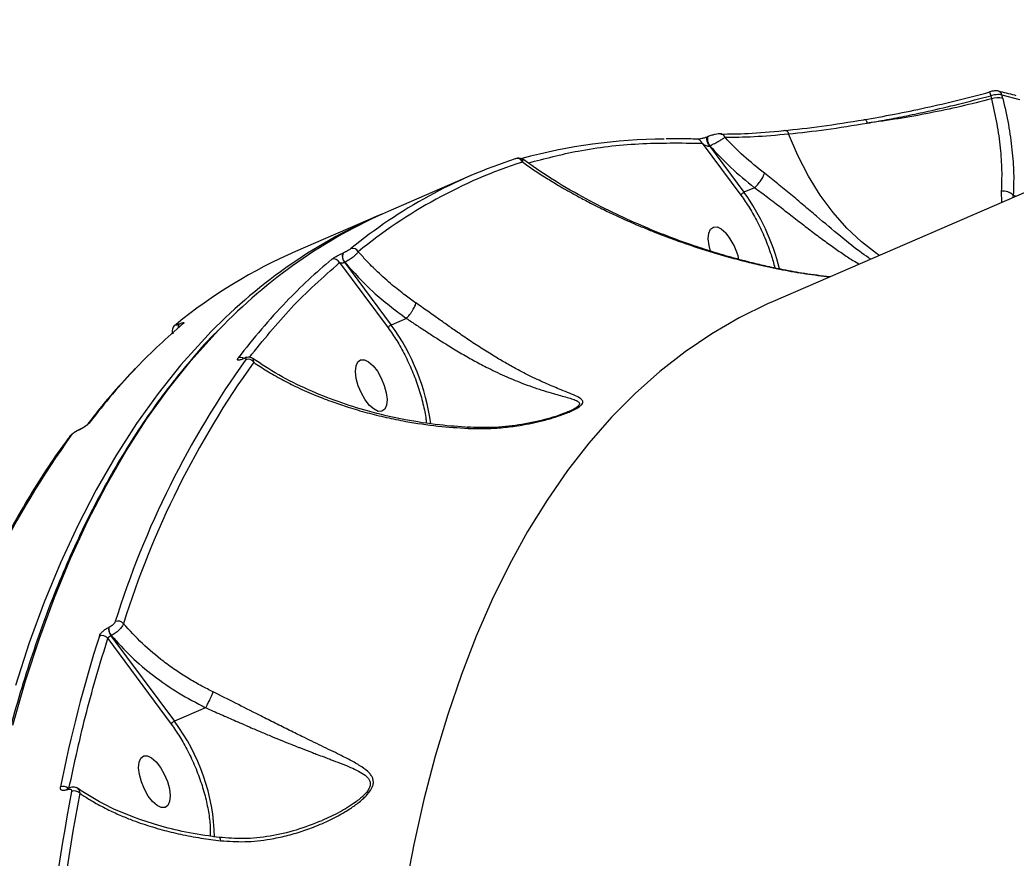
# Model space of a CAD drawing. Header units: millimetres. Extents: x -6332 to 8932, y -6739 to 7096.
# Drawn here: x -2876 to -2715.3, y -1964.8 to -1829.7 of the extents above; entities that cross this region are included whole.
import ezdxf

# ---------------------------------------------------------------- set-up
doc = ezdxf.new("R2010")
doc.units = ezdxf.units.MM
for name, color, linetype in [('DIKOM_ОБЪЕКТ', 7, 'Continuous'), ('DIKOM_РАЗМЕР_ЗОНА', 7, 'Continuous'), ('DIKOM_РАЗМЕР_ОБЪЕКТА', 7, 'Continuous')]:
    doc.layers.add(name, color=color, linetype=linetype)
doc.styles.add('style1', font='arial.ttf', dxfattribs={"width": 0.8})
doc.dimstyles.new('1-50', dxfattribs={"dimtxt": 300, "dimasz": 200, "dimexe": 100, "dimexo": 0, "dimgap": 100, "dimtad": 1, "dimtxsty": 'style1', "dimcen": 200, "dimclrd": 7, "dimclre": 7, "dimclrt": 7, "dimadec": 1, "dimazin": 2, "dimtfac": 1, "dimtmove": 0, "dimatfit": 2, "dimfxl": 0, "dimlwd": 25, "dimlwe": 18, "dimarcsym": 0})

# ---------------------------------------------------------------- blocks, each defined once
blk = doc.blocks.new('*D9')
at = {"layer": 'Defpoints', "color": 0, "transparency": 16777216}
for p in [(777.17, 5593.97), (-4228.73, -3389.78), (7301.72, -3389.78)]:
    blk.add_point(p, dxfattribs=at)
at = {"layer": 'DIKOM_РАЗМЕР_ОБЪЕКТА', "color": 7, "lineweight": 18, "transparency": 16777216}
for p, q in [((777.17, 5593.97), (7401.72, 5593.97)), ((-4228.73, -3389.78), (7401.72, -3389.78))]:
    blk.add_line(p, q, dxfattribs=at)
at = {"layer": 'DIKOM_РАЗМЕР_ОБЪЕКТА', "color": 7, "lineweight": 25, "transparency": 16777216}
blk.add_line((7301.72, 5393.97), (7301.72, -3189.78), dxfattribs=at)
at = {"layer": 'DIKOM_РАЗМЕР_ОБЪЕКТА', "color": 7, "transparency": 16777216}
for points in [[(7268.39, 5393.97), (7335.06, 5393.97), (7301.72, 5593.97)], [(7268.39, -3189.78), (7335.06, -3189.78), (7301.72, -3389.78)]]:
    blk.add_solid(points, dxfattribs=at)
at = {"layer": 'DIKOM_РАЗМЕР_ОБЪЕКТА', "color": 7, "transparency": 16777216, "insert": (7048.55, 1153.71), "char_height": 300, "attachment_point": 5, "rotation": 90, "style": 'style1'}
blk.add_mtext('9000', dxfattribs=at)
blk = doc.blocks.new('*D10')
at = {"layer": 'Defpoints', "color": 0, "transparency": 16777216}
for p in [(4034.78, 3636.59), (-4490.85, -1960.46), (4034.78, -5533.39)]:
    blk.add_point(p, dxfattribs=at)
at = {"layer": 'DIKOM_РАЗМЕР_ОБЪЕКТА', "color": 7, "lineweight": 18, "transparency": 16777216}
for p, q in [((4034.78, 3636.59), (4034.78, -5633.39)), ((-4490.85, -1960.46), (-4490.85, -5633.39))]:
    blk.add_line(p, q, dxfattribs=at)
at = {"layer": 'DIKOM_РАЗМЕР_ОБЪЕКТА', "color": 7, "lineweight": 25, "transparency": 16777216}
blk.add_line((-4290.85, -5533.39), (3834.78, -5533.39), dxfattribs=at)
at = {"layer": 'DIKOM_РАЗМЕР_ОБЪЕКТА', "color": 7, "transparency": 16777216}
for points in [[(-4290.85, -5500.05), (-4290.85, -5566.72), (-4490.85, -5533.39)], [(3834.78, -5500.05), (3834.78, -5566.72), (4034.78, -5533.39)]]:
    blk.add_solid(points, dxfattribs=at)
at = {"layer": 'DIKOM_РАЗМЕР_ОБЪЕКТА', "color": 7, "transparency": 16777216, "insert": (308.03, -5280.21), "char_height": 300, "attachment_point": 5, "style": 'style1'}
blk.add_mtext('8500', dxfattribs=at)
blk = doc.blocks.new('*D11')
at = {"layer": 'Defpoints', "color": 0, "transparency": 16777216}
for p in [(1114.35, 7096.35), (-4349.59, -4627.34), (8831.76, -4627.34)]:
    blk.add_point(p, dxfattribs=at)
at = {"layer": 'DIKOM_РАЗМЕР_ЗОНА', "color": 7, "lineweight": 18, "transparency": 16777216}
for p, q in [((1114.35, 7096.35), (8931.76, 7096.35)), ((-4349.59, -4627.34), (8931.76, -4627.34))]:
    blk.add_line(p, q, dxfattribs=at)
at = {"layer": 'DIKOM_РАЗМЕР_ЗОНА', "color": 7, "lineweight": 25, "transparency": 16777216}
blk.add_line((8831.76, 6896.35), (8831.76, -4427.34), dxfattribs=at)
at = {"layer": 'DIKOM_РАЗМЕР_ЗОНА', "color": 7, "transparency": 16777216}
for points in [[(8798.42, 6896.35), (8865.09, 6896.35), (8831.76, 7096.35)], [(8798.42, -4427.34), (8865.09, -4427.34), (8831.76, -4627.34)]]:
    blk.add_solid(points, dxfattribs=at)
at = {"layer": 'DIKOM_РАЗМЕР_ЗОНА', "color": 7, "transparency": 16777216, "insert": (8578.59, 1308.2), "char_height": 300, "attachment_point": 5, "rotation": 90, "style": 'style1'}
blk.add_mtext('11750', dxfattribs=at)
blk = doc.blocks.new('*D12')
at = {"layer": 'Defpoints', "color": 0, "transparency": 16777216}
for p in [(6134.38, 3354.85), (-6332, -2644.93), (6134.38, -6639)]:
    blk.add_point(p, dxfattribs=at)
at = {"layer": 'DIKOM_РАЗМЕР_ЗОНА', "color": 7, "lineweight": 18, "transparency": 16777216}
for p, q in [((6134.38, 3354.85), (6134.38, -6739)), ((-6332, -2644.93), (-6332, -6739))]:
    blk.add_line(p, q, dxfattribs=at)
at = {"layer": 'DIKOM_РАЗМЕР_ЗОНА', "color": 7, "lineweight": 25, "transparency": 16777216}
blk.add_line((-6132, -6639), (5934.38, -6639), dxfattribs=at)
at = {"layer": 'DIKOM_РАЗМЕР_ЗОНА', "color": 7, "transparency": 16777216}
for points in [[(-6132, -6605.67), (-6132, -6672.33), (-6332, -6639)], [(5934.38, -6605.67), (5934.38, -6672.33), (6134.38, -6639)]]:
    blk.add_solid(points, dxfattribs=at)
at = {"layer": 'DIKOM_РАЗМЕР_ЗОНА', "color": 7, "transparency": 16777216, "insert": (-98.81, -6385.83), "char_height": 300, "attachment_point": 5, "style": 'style1'}
blk.add_mtext('12500', dxfattribs=at)

msp = doc.modelspace()

# ---------------------------------------------------------------- linework, layer by layer
at = {"layer": 'DIKOM_ОБЪЕКТ', "color": 7, "linetype": 'Continuous', "lineweight": 15}
for p, q in [((-2485.584, -1758.607), (-2754.471, -1875.056)), ((-2719.353, -1841.888), (-2719.229, -1842.395)), ((-2717.401, -1842.306), (-2717.535, -1841.757)), ((-2717.535, -1841.757), (-2714.685, -1842.482)), ((-2762.778, -1848.009), (-2762.977, -1848.011)), ((-2765.925, -1849.53), (-2759.645, -1857.922)), ((-2764.899, -1848.445), (-2764.971, -1848.476)), ((-2764.805, -1848.43), (-2764.899, -1848.445)), ((-2764.736, -1849.986), (-2764.664, -1849.955)), ((-2764.736, -1849.986), (-2759.15, -1857.449)), ((-2803.319, -1854.801), (-2816.573, -1860.541)), ((-2757.438, -1856.708), (-2759.15, -1857.449)), ((-2757.438, -1856.708), (-2757.432, -1856.704)), ((-2717.647, -1857.282), (-2717.595, -1859.086)), ((-2715.727, -1858.277), (-2715.706, -1857.928)), ((-2715.706, -1857.928), (-2715.26, -1858.075)), ((-2818.224, -1861.256), (-2831.478, -1866.996)), ((-2823.837, -1867.245), (-2823.864, -1867.257)), ((-2824.392, -1868.788), (-2816.545, -1879.321)), ((-2823.585, -1868.734), (-2823.558, -1868.723)), ((-2823.585, -1868.734), (-2816.048, -1878.85)), ((-2813.61, -1877.794), (-2816.048, -1878.85)), ((-2813.61, -1877.794), (-2813.604, -1877.79)), ((-2850.274, -1878.694), (-2850.301, -1878.706)), ((-2839.964, -1884.314), (-2840.049, -1884.35)), ((-2839.878, -1884.244), (-2839.964, -1884.281)), ((-2787.54, -1892.843), (-2788.272, -1893.118)), ((-2789.253, -1893.486), (-2789.523, -1893.573)), ((-2788.272, -1893.118), (-2789.253, -1893.486)), ((-2866.459, -1895.788), (-2866.544, -1895.824)), ((-2866.373, -1895.719), (-2866.459, -1895.755)), ((-2861.589, -1927.586), (-2861.634, -1927.606)), ((-2861.786, -1929.376), (-2851.543, -1943.196)), ((-2861.267, -1928.936), (-2861.222, -1928.916)), ((-2861.267, -1928.936), (-2851.046, -1942.726)), ((-2846, -1940.541), (-2851.046, -1942.726)), ((-2846, -1940.541), (-2845.995, -1940.537)), ((-2868.326, -1953.743), (-2868.392, -1953.772)), ((-2868.173, -1953.508), (-2868.239, -1953.537))]:
    msp.add_line(p, q, dxfattribs=at)
at = {"layer": 'DIKOM_ОБЪЕКТ', "color": 7, "linetype": 'Continuous', "lineweight": 15, "flags": 128}
for points in [[(-2718.109, -1841.146), (-2718.111, -1841.146), (-2718.13, -1841.142)], [(-2739.841, -1845.76), (-2739.774, -1845.714), (-2739.7, -1845.702), (-2739.622, -1845.726), (-2739.542, -1845.784), (-2739.462, -1845.876), (-2739.387, -1845.995), (-2739.319, -1846.14), (-2739.259, -1846.305)], [(-2752.795, -1847.518), (-2752.681, -1847.467), (-2752.56, -1847.452), (-2752.437, -1847.472), (-2752.318, -1847.527), (-2752.204, -1847.613), (-2752.102, -1847.73), (-2752.014, -1847.872), (-2751.944, -1848.033)], [(-2737.3, -1867.62), (-2737.752, -1867.321), (-2740.213, -1865.451), (-2742.566, -1863.245), (-2744.787, -1860.723), (-2746.856, -1857.913), (-2748.75, -1854.84), (-2750.452, -1851.537), (-2751.944, -1848.033)], [(-2766.697, -1848.889), (-2766.718, -1848.888), (-2766.835, -1848.893)], [(-2764.736, -1849.986), (-2764.881, -1849.758), (-2765.002, -1849.502), (-2765.088, -1849.236), (-2765.133, -1848.984), (-2765.132, -1848.764), (-2765.086, -1848.596), (-2765.021, -1848.508)], [(-2764.899, -1848.445), (-2764.927, -1848.46), (-2765.014, -1848.564), (-2765.06, -1848.733), (-2765.061, -1848.952), (-2765.016, -1849.205), (-2764.93, -1849.47), (-2764.809, -1849.728), (-2764.664, -1849.955)], [(-2765.021, -1848.508), (-2764.999, -1848.492), (-2764.971, -1848.476)], [(-2764.568, -1866.936), (-2764.79, -1866.05), (-2764.914, -1864.958), (-2764.833, -1864.048), (-2764.552, -1863.395), (-2764.094, -1863.049), (-2763.498, -1863.041), (-2762.81, -1863.37), (-2762.087, -1864.01)], [(-2754.471, -1875.056), (-2755.336, -1875.438), (-2759.912, -1877.685), (-2764.342, -1880.256), (-2768.622, -1883.148), (-2772.747, -1886.359), (-2776.714, -1889.886), (-2780.519, -1893.725), (-2784.159, -1897.873), (-2787.63, -1902.326), (-2790.928, -1907.079), (-2794.052, -1912.128), (-2796.997, -1917.47), (-2799.762, -1923.098), (-2802.343, -1929.007), (-2804.739, -1935.192), (-2806.946, -1941.647), (-2808.964, -1948.367), (-2810.789, -1955.345), (-2812.421, -1962.574), (-2813.858, -1970.048)], [(-2877.093, -1943.35), (-2875.046, -1936.234), (-2872.809, -1929.379), (-2870.384, -1922.791), (-2867.773, -1916.476), (-2864.978, -1910.438), (-2862.002, -1904.682), (-2858.847, -1899.214), (-2855.516, -1894.037), (-2852.011, -1889.157), (-2848.336, -1884.579), (-2844.494, -1880.303), (-2843.808, -1879.591)], [(-2845.084, -1879.922), (-2846.144, -1881.019), (-2849.987, -1885.293), (-2853.662, -1889.873), (-2857.166, -1894.752), (-2860.497, -1899.929), (-2863.652, -1905.396), (-2866.628, -1911.153), (-2869.423, -1917.191), (-2872.034, -1923.507), (-2874.459, -1930.095), (-2876.697, -1936.949)], [(-2818.986, -1885.41), (-2818.286, -1886.309), (-2817.666, -1887.393), (-2817.177, -1888.576), (-2816.857, -1889.761), (-2816.733, -1890.853), (-2816.815, -1891.763), (-2817.096, -1892.416), (-2817.553, -1892.761), (-2818.15, -1892.77), (-2818.838, -1892.441), (-2819.561, -1891.801), (-2820.26, -1890.902), (-2820.88, -1889.818), (-2821.37, -1888.635), (-2821.689, -1887.45), (-2821.813, -1886.358), (-2821.731, -1885.448), (-2821.45, -1884.795), (-2820.993, -1884.45), (-2820.396, -1884.441), (-2819.709, -1884.77), (-2818.986, -1885.41)], [(-2866.373, -1895.719), (-2866.327, -1895.705), (-2866.325, -1895.704)], [(-2864.993, -1894.778), (-2865.051, -1894.87), (-2865.055, -1894.875)], [(-2853.983, -1949.286), (-2853.284, -1950.185), (-2852.664, -1951.269), (-2852.174, -1952.453), (-2851.855, -1953.638), (-2851.731, -1954.729), (-2851.813, -1955.639), (-2852.094, -1956.292), (-2852.551, -1956.637), (-2853.148, -1956.646), (-2853.835, -1956.317), (-2854.558, -1955.677), (-2855.258, -1954.779), (-2855.878, -1953.694), (-2856.367, -1952.512), (-2856.687, -1951.326), (-2856.811, -1950.234), (-2856.729, -1949.326), (-2856.448, -1948.671), (-2855.991, -1948.326), (-2855.394, -1948.317), (-2854.706, -1948.647), (-2853.983, -1949.286)]]:
    msp.add_lwpolyline(points, dxfattribs=at)
at = {"layer": 'DIKOM_ОБЪЕКТ', "color": 7, "linetype": 'Continuous', "lineweight": 15}
for centre, radius, start, end in [((-2668.767, -1827.919), 52.48, 194.70155, 195.43693), ((-2718.349, -1841.947), 0.835, 13.13323, 73.32621), ((-2718.139, -1845.967), 3.735, 78.58886, 106.96491), ((-2763.018, -1848.861), 0.851, 18.92879, 87.24925), ((-2771.575, -1937.44), 88.569, 90.3046, 105.32039), ((-2766.777, -1849.771), 0.885, 15.77932, 84.79742), ((-2770.82, -1929.826), 81.755, 107.99743, 129.30189), ((-2769.707, -1930.139), 81.558, 107.99605, 129.30496), ((-2795.754, -1852.936), 0.924, 23.22434, 110.712), ((-2788.186, -1878.406), 35.809, 13.87875, 35.81978), ((-2717.402, -1859.781), 2.511, 47.53698, 95.61107), ((-2783.953, -1939.251), 85.188, 113.11532, 135.85669), ((-2782.691, -1937.975), 84.522, 113.63254, 136.31006), ((-2769.178, -1870.175), 9.397, 11.63511, 41.00711), ((-2798.561, -1942.655), 82.51, 113.51239, 129.24812), ((-2822.592, -1867.781), 1.376, 157.61456, 223.83907), ((-2822.563, -1867.769), 1.378, 157.63056, 223.80955), ((-2822.256, -1867.505), 1.004, 28.14183, 110.29848), ((-2766.05, -1939.436), 92.845, 129.94663, 136.13727), ((-2825.314, -1869.21), 1.014, 24.59771, 110.10838), ((-2758.788, -1946.401), 102.906, 136.14311, 142.78549), ((-2790.025, -1949.763), 92.789, 129.94234, 136.29847), ((-2850.446, -1879.494), 0.801, 113.31102, 141.54585), ((-2849.764, -1879.102), 0.668, 143.62937, 197.51093), ((-2849.744, -1879.088), 0.66, 143.44828, 197.03838), ((-2849.278, -1879.36), 0.803, 113.37761, 146.5796), ((-2844.107, -1899.315), 34.729, 7.50306, 36.10563), ((-2718.869, -1970.956), 148.467, 144.35516, 162.64169), ((-2717.836, -1971.207), 148.17, 144.35731, 162.64027), ((-2840.37, -1885.098), 1.005, 59.91718, 111.59449), ((-2839.907, -1884.439), 0.167, 109.69594, 147.93527), ((-2839.796, -1884.431), 0.205, 114.1625, 145.09213), ((-2839.148, -1885.433), 1.064, 32.31071, 110.46035), ((-2782.062, -1957.331), 103.774, 136.31534, 142.75713), ((-2864.36, -1895.254), 0.792, 113.3563, 143.0376), ((-2866.376, -1895.944), 0.206, 114.04483, 144.51405), ((-2866.319, -1895.872), 0.163, 109.46469, 148.9396), ((-2747.017, -1983.158), 148.48, 144.3557, 162.64018), ((-2867.375, -1897.348), 0.779, 112.99924, 144.45679), ((-2860.15, -1927.75), 1.168, 40.11249, 111.30399), ((-2859.911, -1927.846), 1.74, 172.0723, 218.79472), ((-2859.865, -1927.826), 1.74, 172.07259, 218.79205), ((-2644.398, -1998.475), 229.518, 162.37764, 168.64968), ((-2862.72, -1930.08), 1.17, 37.01553, 111.35251), ((-2876.96, -1962.209), 32.421, 1.37386, 36.9367), ((-2526.237, -2017.971), 347.342, 169.39512, 180.32292), ((-2868.971, -1954.457), 1.24, 49.10355, 111.60917), ((-2868.102, -1953.793), 0.29, 118.06965, 175.75786), ((-2868.032, -1953.767), 0.295, 118.6538, 175.30665), ((-2867.187, -1955.19), 1.231, 44.79825, 111.92314), ((-2525.653, -2018.105), 346.579, 169.39518, 180.32293)]:
    msp.add_arc(centre, radius, start, end, dxfattribs=at)
for points, knots in [([(-2739.841, -1845.76), (-2738.203, -1845.471), (-2734.928, -1844.892), (-2729.831, -1843.83), (-2724.676, -1842.645), (-2721.237, -1841.732), (-2719.517, -1841.275)], [0, 0, 0, 0, 0.250715, 0.5013235, 0.7506645, 1, 1, 1, 1]), ([(-2718.13, -1841.142), (-2718.227, -1841.125), (-2718.417, -1841.092), (-2718.781, -1841.101), (-2719.16, -1841.149), (-2719.407, -1841.209), (-2719.528, -1841.238)], [0, 0, 0, 0, 0.2653993, 0.520424, 0.765343, 1, 1, 1, 1]), ([(-2715.253, -1841.877), (-2715.322, -1841.857), (-2716.288, -1841.581), (-2717.236, -1841.371), (-2718.116, -1841.175)], [0, 0, 0, 0, 0.0718376, 1, 1, 1, 1]), ([(-2739.259, -1846.305), (-2738.222, -1846.122), (-2736.119, -1845.751), (-2732.833, -1845.108), (-2728.969, -1844.289), (-2724.451, -1843.244), (-2721.082, -1842.348), (-2719.353, -1841.888)], [0, 0, 0, 0, 0.1627799, 0.3298983, 0.5013805, 0.7440081, 1, 1, 1, 1]), ([(-2719.229, -1842.395), (-2720.882, -1842.812), (-2724.214, -1843.654), (-2729.251, -1844.715), (-2734.314, -1845.635), (-2737.602, -1846.08), (-2739.259, -1846.305)], [0, 0, 0, 0, 0.2440398, 0.4920587, 0.7440476, 1, 1, 1, 1]), ([(-2717.535, -1841.757), (-2717.673, -1841.731), (-2717.929, -1841.683), (-2718.448, -1841.713), (-2718.925, -1841.785), (-2719.221, -1841.856), (-2719.353, -1841.888)], [0, 0, 0, 0, 0.3140273, 0.5854599, 0.8141844, 1, 1, 1, 1]), ([(-2719.229, -1842.395), (-2718.924, -1843.748), (-2718.313, -1846.45), (-2717.785, -1850.304), (-2717.519, -1853.969), (-2717.604, -1856.175), (-2717.647, -1857.282)], [0, 0, 0, 0, 0.2512203, 0.5016438, 0.7500645, 1, 1, 1, 1]), ([(-2717.401, -1842.306), (-2717.079, -1843.727), (-2716.436, -1846.563), (-2715.874, -1850.609), (-2715.585, -1854.454), (-2715.666, -1856.769), (-2715.706, -1857.928)], [0, 0, 0, 0, 0.2512901, 0.5017771, 0.7504526, 1, 1, 1, 1]), ([(-2752.795, -1847.518), (-2750.78, -1847.302), (-2746.748, -1846.87), (-2742.143, -1846.13), (-2739.841, -1845.76)], [0, 0, 0, 0, 0.5000019, 1, 1, 1, 1]), ([(-2751.944, -1848.033), (-2749.97, -1847.821), (-2746.022, -1847.396), (-2741.513, -1846.669), (-2739.259, -1846.305)], [0, 0, 0, 0, 0.5000042, 1, 1, 1, 1]), ([(-2762.977, -1848.011), (-2763.083, -1848.016), (-2763.297, -1848.025), (-2763.691, -1848.094), (-2764.051, -1848.179), (-2764.35, -1848.261), (-2764.664, -1848.362), (-2764.851, -1848.437), (-2764.946, -1848.474)], [0, 0, 0, 0, 0.2332587, 0.4722134, 0.5973602, 0.7269623, 0.8616809, 1, 1, 1, 1]), ([(-2762.877, -1848.067), (-2761.486, -1848.053), (-2758.577, -1848.022), (-2754.779, -1847.691), (-2752.795, -1847.518)], [0, 0, 0, 0, 0.477768, 1, 1, 1, 1]), ([(-2762.212, -1848.585), (-2760.728, -1848.571), (-2757.76, -1848.541), (-2753.883, -1848.202), (-2751.944, -1848.033)], [0, 0, 0, 0, 0.5000425, 1, 1, 1, 1]), ([(-2793.965, -1852.712), (-2791.298, -1852.02), (-2785.523, -1850.521), (-2776.17, -1849.428), (-2769.34, -1849.496), (-2765.925, -1849.53)], [0, 0, 0, 0, 0.3003583, 0.6502052, 1, 1, 1, 1]), ([(-2766.702, -1848.914), (-2767.162, -1848.887), (-2768.862, -1848.786), (-2770.519, -1848.814), (-2771.728, -1848.835)], [0, 0, 0, 0, 0.2709407, 1, 1, 1, 1]), ([(-2765.018, -1848.506), (-2765.09, -1848.537), (-2765.236, -1848.598), (-2765.56, -1848.708), (-2765.966, -1848.814), (-2766.398, -1848.884), (-2766.609, -1848.887), (-2766.716, -1848.888)], [0, 0, 0, 0, 0.1122134, 0.2268993, 0.4704909, 0.7307914, 1, 1, 1, 1]), ([(-2765.925, -1849.53), (-2765.768, -1849.644), (-2765.532, -1849.816), (-2765.16, -1849.968), (-2764.94, -1850.013), (-2764.806, -1850.009), (-2764.758, -1849.993), (-2764.736, -1849.986)], [0, 0, 0, 0, 0.4997885, 0.7496608, 0.8966739, 0.9519065, 1, 1, 1, 1]), ([(-2764.664, -1849.955), (-2764.536, -1849.892), (-2764.284, -1849.77), (-2763.885, -1849.565), (-2763.508, -1849.363), (-2763.059, -1849.112), (-2762.571, -1848.826), (-2762.331, -1848.665), (-2762.212, -1848.585)], [0, 0, 0, 0, 0.1400803, 0.2755349, 0.4055068, 0.5306526, 0.7682471, 1, 1, 1, 1]), ([(-2755.844, -1854.391), (-2756.986, -1853.484), (-2759.276, -1851.666), (-2761.232, -1849.613), (-2762.212, -1848.585)], [0, 0, 0, 0, 0.4990566, 1, 1, 1, 1]), ([(-2764.664, -1849.955), (-2763.566, -1851.153), (-2761.37, -1853.551), (-2758.749, -1855.656), (-2757.438, -1856.708)], [0, 0, 0, 0, 0.4998024, 1, 1, 1, 1]), ([(-2794.875, -1852.125), (-2794.978, -1852.074), (-2795.1, -1852.013), (-2795.302, -1851.997), (-2795.364, -1851.995), (-2795.408, -1851.993), (-2795.431, -1851.99), (-2795.447, -1851.989), (-2795.461, -1851.986), (-2795.485, -1851.983), (-2795.531, -1851.954), (-2795.538, -1851.937), (-2795.689, -1851.948), (-2795.894, -1852.01), (-2796.008, -1852.044)], [0, 0, 0, 0, 0.2419453, 0.2843026, 0.3160277, 0.328084, 0.3381819, 0.3428222, 0.3474855, 0.3574477, 0.3846992, 0.5567986, 0.7551093, 1, 1, 1, 1]), ([(-2794.905, -1852.571), (-2794.861, -1852.476), (-2794.77, -1852.279), (-2794.831, -1852.123), (-2794.96, -1852.091), (-2795.004, -1852.08)], [0, 0, 0, 0, 0.3828767, 0.7850604, 1, 1, 1, 1]), ([(-2794.905, -1852.571), (-2794.304, -1852.987), (-2793.063, -1853.846), (-2791.113, -1855.099), (-2789.514, -1856.075), (-2788.325, -1856.77), (-2787.545, -1857.217), (-2786.714, -1857.685), (-2785.83, -1858.169), (-2784.893, -1858.671), (-2783.824, -1859.231), (-2782.32, -1859.993), (-2780.527, -1860.864), (-2778.549, -1861.775), (-2776.669, -1862.601), (-2774.788, -1863.389), (-2772.945, -1864.124), (-2770.808, -1864.936), (-2768.374, -1865.807), (-2765.543, -1866.74), (-2762.697, -1867.602), (-2759.823, -1868.392), (-2756.573, -1869.194), (-2753.054, -1869.941), (-2749.175, -1870.623), (-2746.581, -1870.924), (-2745.28, -1871.076)], [0, 0, 0, 0, 0.0473174, 0.0976776, 0.1470879, 0.1645265, 0.1829798, 0.2024438, 0.2229037, 0.2443678, 0.2668334, 0.295464, 0.3450347, 0.3845359, 0.4224377, 0.4635776, 0.5009304, 0.53452, 0.5914965, 0.6438281, 0.696878, 0.7511582, 0.801559, 0.8715429, 0.9355385, 1, 1, 1, 1]), ([(-2745.31, -1871.089), (-2746.667, -1870.922), (-2749.222, -1870.609), (-2752.695, -1869.985), (-2755.615, -1869.37), (-2757.995, -1868.801), (-2760.05, -1868.265), (-2762.119, -1867.687), (-2764.669, -1866.919), (-2767.848, -1865.874), (-2771.648, -1864.49), (-2775.9, -1862.762), (-2780.528, -1860.656), (-2785.441, -1858.119), (-2790.349, -1855.273), (-2793.374, -1853.146), (-2794.851, -1852.108)], [0, 0, 0, 0, 0.0674145, 0.1268707, 0.1776989, 0.2199064, 0.2536487, 0.2891719, 0.3338346, 0.3961553, 0.470679, 0.556917, 0.6545375, 0.7636754, 0.8846268, 1, 1, 1, 1]), ([(-2757.432, -1856.704), (-2757.266, -1856.544), (-2757.012, -1856.299), (-2756.677, -1855.886), (-2756.433, -1855.553), (-2756.219, -1855.218), (-2755.986, -1854.802), (-2755.9, -1854.553), (-2755.844, -1854.391)], [0, 0, 0, 0, 0.2412812, 0.3696887, 0.4995263, 0.6315863, 0.7606863, 1, 1, 1, 1]), ([(-2738.698, -1868.225), (-2739.162, -1867.918), (-2740.633, -1866.943), (-2743.55, -1864.596), (-2746.767, -1861.899), (-2749.498, -1859.575), (-2751.597, -1857.81), (-2753.727, -1856.049), (-2755.135, -1854.946), (-2755.844, -1854.391)], [0, 0, 0, 0, 0.1026632, 0.3260368, 0.5501872, 0.6627528, 0.7751425, 0.8868617, 1, 1, 1, 1]), ([(-2759.15, -1857.449), (-2759.194, -1857.471), (-2759.289, -1857.517), (-2759.41, -1857.609), (-2759.503, -1857.696), (-2759.566, -1857.771), (-2759.619, -1857.849), (-2759.636, -1857.897), (-2759.645, -1857.922)], [0, 0, 0, 0, 0.2001835, 0.4334118, 0.562052, 0.7000049, 0.8460137, 1, 1, 1, 1]), ([(-2757.432, -1856.704), (-2756.735, -1857.22), (-2755.32, -1858.267), (-2753.189, -1859.907), (-2751.066, -1861.555), (-2749.02, -1863.137), (-2747.017, -1864.656), (-2745.124, -1866.044), (-2743.293, -1867.318), (-2741.786, -1868.302), (-2740.892, -1868.833), (-2740.559, -1869.031)], [0, 0, 0, 0, 0.1148252, 0.2330636, 0.3471579, 0.4656426, 0.57929, 0.6979318, 0.8108544, 0.9293257, 1, 1, 1, 1]), ([(-2759.645, -1857.922), (-2759.184, -1858.582), (-2758.24, -1859.934), (-2756.933, -1862.274), (-2755.753, -1864.816), (-2754.797, -1867.326), (-2754.368, -1868.934), (-2754.175, -1869.658)], [0, 0, 0, 0, 0.1953194, 0.3995263, 0.6101828, 0.8242331, 1, 1, 1, 1]), ([(-2825.663, -1868.257), (-2825.575, -1868.191), (-2825.399, -1868.059), (-2825.014, -1867.83), (-2824.671, -1867.644), (-2824.398, -1867.505), (-2824.123, -1867.371), (-2823.951, -1867.295), (-2823.864, -1867.257)], [0, 0, 0, 0, 0.2499764, 0.4992848, 0.6251957, 0.7495361, 0.8750785, 1, 1, 1, 1]), ([(-2822.604, -1866.563), (-2822.665, -1866.608), (-2822.786, -1866.697), (-2823.051, -1866.852), (-2823.285, -1866.98), (-2823.472, -1867.075), (-2823.66, -1867.167), (-2823.779, -1867.219), (-2823.837, -1867.245)], [0, 0, 0, 0, 0.2499153, 0.499165, 0.6254885, 0.7494949, 0.8754357, 1, 1, 1, 1]), ([(-2821.37, -1867.031), (-2821.461, -1867.158), (-2821.642, -1867.412), (-2822.098, -1867.811), (-2822.518, -1868.12), (-2822.86, -1868.345), (-2823.215, -1868.555), (-2823.443, -1868.667), (-2823.558, -1868.723)], [0, 0, 0, 0, 0.2447728, 0.4908587, 0.6160539, 0.7427546, 0.8711459, 1, 1, 1, 1]), ([(-2812.066, -1875.296), (-2812.643, -1874.888), (-2813.957, -1873.961), (-2816.046, -1872.3), (-2818.171, -1870.406), (-2819.98, -1868.596), (-2820.966, -1867.486), (-2821.37, -1867.031)], [0, 0, 0, 0, 0.1659323, 0.3773873, 0.6331799, 0.8496292, 1, 1, 1, 1]), ([(-2838.937, -1884.07), (-2836.743, -1881.346), (-2832.191, -1875.695), (-2827.052, -1871.144), (-2824.392, -1868.788)], [0, 0, 0, 0, 0.4822075, 1, 1, 1, 1]), ([(-2824.392, -1868.788), (-2824.344, -1868.799), (-2824.25, -1868.823), (-2824.085, -1868.829), (-2823.937, -1868.821), (-2823.816, -1868.803), (-2823.694, -1868.776), (-2823.62, -1868.748), (-2823.585, -1868.734)], [0, 0, 0, 0, 0.250893, 0.5002502, 0.6339858, 0.7501649, 0.8805404, 1, 1, 1, 1]), ([(-2823.558, -1868.723), (-2822.085, -1870.366), (-2819.137, -1873.653), (-2815.453, -1876.413), (-2813.61, -1877.794)], [0, 0, 0, 0, 0.4997623, 1, 1, 1, 1]), ([(-2813.604, -1877.79), (-2813.523, -1877.706), (-2813.358, -1877.532), (-2813.098, -1877.214), (-2812.841, -1876.865), (-2812.599, -1876.496), (-2812.389, -1876.132), (-2812.226, -1875.797), (-2812.114, -1875.511), (-2812.081, -1875.366), (-2812.066, -1875.296)], [0, 0, 0, 0, 0.1191328, 0.244184, 0.3720862, 0.4999926, 0.6325243, 0.7619102, 0.8850682, 1, 1, 1, 1]), ([(-2803.64, -1895.516), (-2802.756, -1895.54), (-2800.98, -1895.587), (-2798.347, -1895.43), (-2795.941, -1895.148), (-2793.818, -1894.781), (-2791.893, -1894.358), (-2790.085, -1893.865), (-2788.617, -1893.382), (-2787.57, -1892.977), (-2786.566, -1892.538), (-2785.748, -1892.081), (-2785.286, -1891.655), (-2785.135, -1891.37), (-2785.153, -1891.113), (-2785.383, -1890.774), (-2786.061, -1890.364), (-2787.237, -1889.863), (-2788.863, -1889.216), (-2790.937, -1888.359), (-2793.204, -1887.314), (-2795.318, -1886.24), (-2797.205, -1885.208), (-2799.197, -1884.045), (-2801.262, -1882.761), (-2803.373, -1881.38), (-2805.332, -1880.045), (-2807.129, -1878.787), (-2809.342, -1877.215), (-2810.973, -1876.066), (-2812.066, -1875.296)], [0, 0, 0, 0, 0.0416426, 0.0836955, 0.1249717, 0.1572411, 0.1874046, 0.2209077, 0.2500008, 0.2664919, 0.2814919, 0.3129002, 0.3284357, 0.344387, 0.359459, 0.3759643, 0.4155692, 0.4583082, 0.5008124, 0.5629659, 0.6254341, 0.667084, 0.7086466, 0.7497597, 0.7931956, 0.8346775, 0.8745571, 0.9062598, 0.937184, 1, 1, 1, 1]), ([(-2850.274, -1878.694), (-2850.192, -1878.66), (-2850.028, -1878.59), (-2849.825, -1878.516), (-2849.661, -1878.466), (-2849.51, -1878.44), (-2849.436, -1878.467), (-2849.543, -1878.571), (-2849.597, -1878.623)], [0, 0, 0, 0, 0.1251566, 0.2509966, 0.3751874, 0.5012342, 0.7504277, 1, 1, 1, 1]), ([(-2813.604, -1877.79), (-2813.068, -1878.144), (-2811.99, -1878.857), (-2810.352, -1879.938), (-2808.702, -1881.008), (-2806.894, -1882.148), (-2804.92, -1883.338), (-2802.808, -1884.539), (-2800.927, -1885.535), (-2799.246, -1886.364), (-2797.803, -1887.033), (-2796.363, -1887.655), (-2794.866, -1888.258), (-2793.205, -1888.867), (-2791.495, -1889.435), (-2789.98, -1889.885), (-2788.723, -1890.235), (-2787.674, -1890.526), (-2786.736, -1890.804), (-2786.095, -1891.055), (-2785.771, -1891.296), (-2785.663, -1891.512), (-2785.745, -1891.768), (-2786.067, -1892.072), (-2786.647, -1892.437), (-2787.211, -1892.69), (-2787.538, -1892.837)], [0, 0, 0, 0, 0.0432145, 0.0869525, 0.1296182, 0.1735484, 0.2302489, 0.2876318, 0.3461411, 0.3879787, 0.4323505, 0.4734599, 0.5182139, 0.571737, 0.6333442, 0.6906768, 0.733577, 0.7765278, 0.819736, 0.8633442, 0.8865228, 0.9069879, 0.9292932, 0.9506227, 0.9713087, 1, 1, 1, 1]), ([(-2844.06, -1879.771), (-2844.113, -1879.823), (-2845.497, -1881.173), (-2848.072, -1884.097), (-2851.644, -1888.429), (-2854.936, -1892.913), (-2857.977, -1897.472), (-2860.876, -1902.265), (-2863.632, -1907.288), (-2866.243, -1912.538), (-2868.708, -1918.011), (-2871.025, -1923.702), (-2873.192, -1929.612), (-2875.208, -1935.729), (-2877.072, -1942.057), (-2878.783, -1948.587), (-2880.34, -1955.315), (-2881.741, -1962.237), (-2882.986, -1969.349), (-2884.074, -1976.647), (-2885.005, -1984.123), (-2885.778, -1991.775), (-2886.392, -1999.596), (-2886.847, -2007.582), (-2887.143, -2015.727), (-2887.28, -2024.026), (-2887.258, -2032.472), (-2887.077, -2041.061), (-2886.736, -2049.787), (-2886.237, -2058.644), (-2885.579, -2067.625), (-2884.763, -2076.725), (-2883.79, -2085.936), (-2882.661, -2095.255), (-2881.376, -2104.672), (-2879.936, -2114.183), (-2878.343, -2123.78), (-2876.597, -2133.457), (-2874.7, -2143.206), (-2872.654, -2153.021), (-2870.46, -2162.895), (-2868.119, -2172.82), (-2865.635, -2182.788), (-2863.009, -2192.792), (-2860.243, -2202.822), (-2857.341, -2212.871), (-2854.306, -2222.927), (-2851.143, -2232.978), (-2847.856, -2243.01), (-2844.455, -2253.003), (-2840.95, -2262.925), (-2837.366, -2272.719), (-2833.758, -2282.257), (-2830.257, -2291.219), (-2827.149, -2298.954), (-2824.311, -2305.857), (-2821.59, -2312.354), (-2819.652, -2316.856), (-2818.667, -2319.143)], [0, 0, 0, 0, 0.0008172, 0.021323, 0.0419447, 0.0605453, 0.0791514, 0.0977597, 0.1163709, 0.1349833, 0.1535973, 0.1722123, 0.1908291, 0.2094448, 0.2280622, 0.2466788, 0.265295, 0.2839112, 0.3025274, 0.3211433, 0.339758, 0.3583717, 0.3769847, 0.3955974, 0.4142095, 0.4328205, 0.45143, 0.470038, 0.4886458, 0.5072521, 0.5258558, 0.5444587, 0.5630585, 0.5816572, 0.6002526, 0.6188456, 0.6374343, 0.6560195, 0.6745995, 0.6931725, 0.711741, 0.7303005, 0.7488505, 0.7673879, 0.7859092, 0.8044124, 0.8228893, 0.8413312, 0.859724, 0.8780482, 0.8962617, 0.9142903, 0.9319722, 0.9488625, 0.963825, 0.9748329, 0.987214, 1, 1, 1, 1]), ([(-2850.981, -1878.898), (-2851.066, -1878.987), (-2851.245, -1879.175), (-2851.386, -1879.546), (-2851.406, -1879.945), (-2851.298, -1880.173), (-2851.244, -1880.286)], [0, 0, 0, 0, 0.2261929, 0.4756471, 0.7388732, 1, 1, 1, 1]), ([(-2850.301, -1878.706), (-2850.357, -1878.73), (-2850.47, -1878.777), (-2850.608, -1878.828), (-2850.72, -1878.861), (-2850.822, -1878.881), (-2850.874, -1878.861), (-2850.8, -1878.793), (-2850.763, -1878.758)], [0, 0, 0, 0, 0.1250016, 0.2510047, 0.3751999, 0.5012128, 0.7505159, 1, 1, 1, 1]), ([(-2816.048, -1878.85), (-2816.104, -1878.878), (-2816.215, -1878.933), (-2816.37, -1879.06), (-2816.494, -1879.198), (-2816.528, -1879.28), (-2816.545, -1879.321)], [0, 0, 0, 0, 0.2501873, 0.5000661, 0.7498839, 1, 1, 1, 1]), ([(-2816.545, -1879.321), (-2816.083, -1879.982), (-2815.139, -1881.334), (-2813.833, -1883.674), (-2812.649, -1886.216), (-2811.648, -1888.883), (-2810.912, -1891.525), (-2810.499, -1893.47), (-2810.42, -1894.443), (-2810.404, -1894.636)], [0, 0, 0, 0, 0.1501297, 0.3070883, 0.4690535, 0.6335248, 0.7980548, 0.9599502, 1, 1, 1, 1]), ([(-2840.049, -1884.35), (-2840.137, -1884.386), (-2840.314, -1884.459), (-2840.526, -1884.513), (-2840.691, -1884.534), (-2840.832, -1884.506), (-2840.891, -1884.4), (-2840.79, -1884.242), (-2840.74, -1884.163)], [0, 0, 0, 0, 0.1238766, 0.2506108, 0.3732996, 0.5015801, 0.7510134, 1, 1, 1, 1]), ([(-2839.52, -1884.436), (-2839.488, -1884.384), (-2839.425, -1884.282), (-2839.46, -1884.212), (-2839.551, -1884.194), (-2839.657, -1884.207), (-2839.794, -1884.244), (-2839.907, -1884.291), (-2839.964, -1884.314)], [0, 0, 0, 0, 0.2487753, 0.4982294, 0.6262416, 0.749217, 0.8753096, 1, 1, 1, 1]), ([(-2838.415, -1884.249), (-2838.521, -1884.19), (-2838.737, -1884.069), (-2839.105, -1884.036), (-2839.486, -1884.09), (-2839.749, -1884.193), (-2839.88, -1884.245)], [0, 0, 0, 0, 0.2394128, 0.490408, 0.7451978, 1, 1, 1, 1]), ([(-2838.249, -1884.864), (-2838.232, -1884.722), (-2838.201, -1884.461), (-2838.352, -1884.33), (-2838.421, -1884.271)], [0, 0, 0, 0, 0.5460032, 1, 1, 1, 1]), ([(-2803.502, -1895.357), (-2805.102, -1895.245), (-2808.605, -1894.999), (-2814.115, -1894.13), (-2819.584, -1892.855), (-2824.803, -1891.207), (-2829.627, -1889.272), (-2834.301, -1886.964), (-2837.038, -1885.137), (-2838.392, -1884.232)], [0, 0, 0, 0, 0.1157653, 0.2534126, 0.4133389, 0.5461391, 0.690091, 0.8466171, 1, 1, 1, 1]), ([(-2838.249, -1884.864), (-2837.555, -1885.322), (-2836.101, -1886.283), (-2833.735, -1887.625), (-2831.1, -1888.955), (-2828.363, -1890.161), (-2825.616, -1891.22), (-2822.856, -1892.153), (-2819.987, -1892.995), (-2816.888, -1893.759), (-2813.104, -1894.523), (-2808.71, -1895.188), (-2805.276, -1895.41), (-2803.64, -1895.516)], [0, 0, 0, 0, 0.079829, 0.1672432, 0.2505787, 0.3441625, 0.4268424, 0.4986901, 0.5839453, 0.667124, 0.7493252, 0.8805283, 1, 1, 1, 1]), ([(-2857.359, -1885.848), (-2858.527, -1887.104), (-2860.987, -1889.749), (-2863.486, -1892.749), (-2864.791, -1894.529), (-2864.923, -1894.709)], [0, 0, 0, 0, 0.4482897, 0.9441858, 1, 1, 1, 1]), ([(-2787.538, -1892.837), (-2787.581, -1892.857), (-2787.792, -1892.959), (-2788.055, -1893.053), (-2788.266, -1893.127)], [0, 0, 0, 0, 0.2003451, 1, 1, 1, 1]), ([(-2864.674, -1894.527), (-2864.754, -1894.619), (-2864.913, -1894.803), (-2865.27, -1895.091), (-2865.608, -1895.325), (-2865.888, -1895.498), (-2866.179, -1895.66), (-2866.366, -1895.746), (-2866.459, -1895.788)], [0, 0, 0, 0, 0.2496303, 0.4993422, 0.6272222, 0.7497912, 0.8763528, 1, 1, 1, 1]), ([(-2789.523, -1893.573), (-2790.116, -1893.755), (-2792.029, -1894.345), (-2795.484, -1895.024), (-2799.668, -1895.469), (-2802.445, -1895.373), (-2803.773, -1895.328)], [0, 0, 0, 0, 0.1336997, 0.4310169, 0.7278461, 1, 1, 1, 1]), ([(-2866.804, -1895.927), (-2866.846, -1895.95), (-2867.046, -1896.057), (-2867.388, -1896.29), (-2867.758, -1896.595), (-2867.912, -1896.777), (-2867.989, -1896.869)], [0, 0, 0, 0, 0.0821709, 0.3889922, 0.6939038, 1, 1, 1, 1]), ([(-2866.544, -1895.824), (-2866.603, -1895.852), (-2866.722, -1895.906), (-2866.909, -1896.008), (-2867.087, -1896.12), (-2867.303, -1896.268), (-2867.529, -1896.453), (-2867.629, -1896.572), (-2867.68, -1896.631)], [0, 0, 0, 0, 0.1242782, 0.2499722, 0.3726796, 0.5003628, 0.7502608, 1, 1, 1, 1]), ([(-2866.46, -1895.756), (-2866.537, -1895.79), (-2866.65, -1895.84), (-2866.767, -1895.906), (-2866.804, -1895.927)], [0, 0, 0, 0, 0.6796994, 1, 1, 1, 1]), ([(-2865.055, -1894.876), (-2865.105, -1894.927), (-2865.205, -1895.028), (-2865.455, -1895.214), (-2865.702, -1895.374), (-2865.907, -1895.495), (-2866.123, -1895.612), (-2866.26, -1895.674), (-2866.328, -1895.705)], [0, 0, 0, 0, 0.2566757, 0.5123327, 0.6382016, 0.7614938, 0.8817772, 1, 1, 1, 1]), ([(-2803.64, -1895.516), (-2803.661, -1895.458), (-2803.705, -1895.338), (-2803.759, -1895.349), (-2803.787, -1895.354)], [0, 0, 0, 0, 0.4913858, 1, 1, 1, 1]), ([(-2867.982, -1896.912), (-2868.598, -1897.736), (-2870.282, -1899.989), (-2872.878, -1903.933), (-2875.782, -1908.719), (-2878.537, -1913.743), (-2881.148, -1918.992), (-2883.614, -1924.464), (-2885.925, -1930.165), (-2887.768, -1935.112), (-2888.782, -1938.239), (-2889.131, -1939.317)], [0, 0, 0, 0, 0.071207, 0.1945802, 0.3179773, 0.4413832, 0.564803, 0.6882383, 0.8116752, 0.9351176, 1, 1, 1, 1]), ([(-2860.575, -1926.661), (-2860.612, -1926.741), (-2860.685, -1926.899), (-2860.937, -1927.169), (-2861.254, -1927.418), (-2861.477, -1927.53), (-2861.589, -1927.586)], [0, 0, 0, 0, 0.2499984, 0.4999997, 0.749374, 1, 1, 1, 1]), ([(-2863.146, -1928.99), (-2863.092, -1928.871), (-2862.983, -1928.632), (-2862.608, -1928.228), (-2862.134, -1927.855), (-2861.801, -1927.689), (-2861.634, -1927.606)], [0, 0, 0, 0, 0.2501839, 0.4999878, 0.7494294, 1, 1, 1, 1]), ([(-2859.257, -1926.997), (-2859.327, -1927.159), (-2859.468, -1927.484), (-2859.957, -1928.043), (-2860.572, -1928.562), (-2861.005, -1928.798), (-2861.222, -1928.916)], [0, 0, 0, 0, 0.2503232, 0.5004839, 0.7501487, 1, 1, 1, 1]), ([(-2844.808, -1937.984), (-2845.418, -1937.678), (-2846.703, -1937.032), (-2848.651, -1935.914), (-2850.709, -1934.605), (-2853.312, -1932.732), (-2856.295, -1930.24), (-2858.27, -1928.078), (-2859.257, -1926.997)], [0, 0, 0, 0, 0.1088861, 0.2289185, 0.360101, 0.5024537, 0.7512208, 1, 1, 1, 1]), ([(-2868.053, -1953.632), (-2867.141, -1949.416), (-2865.316, -1940.982), (-2862.963, -1933.245), (-2861.786, -1929.376)], [0, 0, 0, 0, 0.4999921, 1, 1, 1, 1]), ([(-2861.786, -1929.376), (-2861.774, -1929.351), (-2861.752, -1929.305), (-2861.684, -1929.224), (-2861.604, -1929.146), (-2861.512, -1929.076), (-2861.403, -1929.001), (-2861.321, -1928.962), (-2861.267, -1928.936)], [0, 0, 0, 0, 0.1715203, 0.3118743, 0.5002958, 0.6320205, 0.7600767, 1, 1, 1, 1]), ([(-2861.222, -1928.916), (-2860.181, -1930.063), (-2858.103, -1932.353), (-2854.426, -1935.432), (-2850.418, -1938.23), (-2847.473, -1939.77), (-2846, -1940.541)], [0, 0, 0, 0, 0.2493752, 0.4979393, 0.7487674, 1, 1, 1, 1]), ([(-2845.995, -1940.537), (-2845.919, -1940.41), (-2845.737, -1940.105), (-2845.474, -1939.6), (-2845.24, -1939.106), (-2845.06, -1938.693), (-2844.904, -1938.297), (-2844.84, -1938.089), (-2844.808, -1937.984)], [0, 0, 0, 0, 0.1650847, 0.3941639, 0.5327259, 0.6833655, 0.8412286, 1, 1, 1, 1]), ([(-2843.556, -1961.995), (-2842.26, -1962.08), (-2839.588, -1962.254), (-2836.059, -1961.848), (-2832.99, -1961.216), (-2830.447, -1960.481), (-2828.148, -1959.637), (-2826.145, -1958.753), (-2824.357, -1957.837), (-2822.706, -1956.854), (-2821.403, -1955.925), (-2820.509, -1955.162), (-2819.686, -1954.336), (-2819.095, -1953.47), (-2818.909, -1952.644), (-2818.974, -1952.074), (-2819.208, -1951.562), (-2819.747, -1950.873), (-2820.809, -1950.053), (-2822.452, -1949.104), (-2824.608, -1948.005), (-2827.265, -1946.723), (-2830.107, -1945.353), (-2832.723, -1944.068), (-2835.036, -1942.917), (-2837.843, -1941.499), (-2841.113, -1939.825), (-2843.603, -1938.585), (-2844.808, -1937.984)], [0, 0, 0, 0, 0.0604708, 0.1246576, 0.1657798, 0.2076511, 0.249076, 0.2812369, 0.3113081, 0.3448543, 0.3738868, 0.3903499, 0.4052878, 0.4367079, 0.4521754, 0.4682202, 0.4839601, 0.4996518, 0.5393277, 0.5823074, 0.6251124, 0.6871957, 0.7495466, 0.7916638, 0.8334001, 0.8744727, 0.9392798, 1, 1, 1, 1]), ([(-2845.995, -1940.537), (-2845.182, -1940.897), (-2843.549, -1941.62), (-2841.081, -1942.717), (-2838.86, -1943.686), (-2836.861, -1944.54), (-2835.129, -1945.264), (-2833.389, -1945.975), (-2832.102, -1946.489), (-2831.2, -1946.842), (-2830.699, -1947.037), (-2830.17, -1947.242), (-2829.615, -1947.457), (-2829.034, -1947.676), (-2828.638, -1947.834), (-2828.396, -1947.921), (-2828.255, -1947.976), (-2827.738, -1948.168), (-2826.983, -1948.456), (-2826.114, -1948.782), (-2825.127, -1949.157), (-2823.951, -1949.608), (-2822.585, -1950.166), (-2821.32, -1950.75), (-2820.39, -1951.302), (-2819.819, -1951.819), (-2819.511, -1952.271), (-2819.391, -1952.787), (-2819.514, -1953.379), (-2819.817, -1953.896), (-2820.153, -1954.317), (-2820.551, -1954.738), (-2821.116, -1955.244), (-2821.993, -1955.913), (-2823.093, -1956.64), (-2824.421, -1957.403), (-2825.797, -1958.111), (-2826.744, -1958.535), (-2827.214, -1958.745)], [0, 0, 0, 0, 0.0569484, 0.1144992, 0.1731486, 0.2148834, 0.2590807, 0.3005449, 0.3454578, 0.3577297, 0.3708362, 0.3847728, 0.3995362, 0.4151293, 0.4315562, 0.431918, 0.4348626, 0.4431076, 0.4744146, 0.4980204, 0.5172828, 0.560263, 0.6034892, 0.6468539, 0.6902239, 0.713247, 0.7334966, 0.7558079, 0.7768991, 0.7975479, 0.8086456, 0.8203805, 0.8420054, 0.8636084, 0.8974321, 0.9315571, 0.9660439, 1, 1, 1, 1]), ([(-2851.046, -1942.726), (-2851.101, -1942.754), (-2851.212, -1942.81), (-2851.368, -1942.936), (-2851.491, -1943.074), (-2851.526, -1943.155), (-2851.543, -1943.196)], [0, 0, 0, 0, 0.2501316, 0.5001567, 0.7502794, 1, 1, 1, 1]), ([(-2851.543, -1943.196), (-2851.081, -1943.857), (-2850.137, -1945.209), (-2848.832, -1947.55), (-2847.645, -1950.093), (-2846.651, -1952.756), (-2845.894, -1955.412), (-2845.422, -1957.924), (-2845.214, -1959.889), (-2845.257, -1960.901), (-2845.271, -1961.237)], [0, 0, 0, 0, 0.1256566, 0.2570671, 0.3925862, 0.5302851, 0.6679464, 0.8034867, 0.9348797, 1, 1, 1, 1]), ([(-2868.392, -1953.772), (-2868.474, -1953.804), (-2868.639, -1953.868), (-2868.864, -1953.908), (-2869.063, -1953.906), (-2869.277, -1953.843), (-2869.453, -1953.666), (-2869.436, -1953.425), (-2869.428, -1953.304)], [0, 0, 0, 0, 0.1252429, 0.2510067, 0.3754796, 0.5012483, 0.7504, 1, 1, 1, 1]), ([(-2868.326, -1953.743), (-2868.272, -1953.722), (-2868.164, -1953.68), (-2868.016, -1953.653), (-2867.886, -1953.653), (-2867.746, -1953.695), (-2867.631, -1953.811), (-2867.641, -1953.969), (-2867.646, -1954.048)], [0, 0, 0, 0, 0.1257128, 0.2511023, 0.3758844, 0.501386, 0.7504634, 1, 1, 1, 1]), ([(-2868.239, -1953.537), (-2868.272, -1953.549), (-2868.315, -1953.566), (-2868.305, -1953.577), (-2868.302, -1953.58)], [0, 0, 0, 0, 0.7511332, 1, 1, 1, 1]), ([(-2866.623, -1953.573), (-2866.739, -1953.508), (-2866.965, -1953.38), (-2867.374, -1953.329), (-2867.787, -1953.366), (-2868.047, -1953.462), (-2868.173, -1953.508)], [0, 0, 0, 0, 0.2690593, 0.5281496, 0.7721308, 1, 1, 1, 1]), ([(-2843.638, -1961.492), (-2845.315, -1961.258), (-2848.599, -1960.801), (-2853.164, -1959.702), (-2857.906, -1958.177), (-2862.622, -1956.146), (-2865.458, -1954.314), (-2866.831, -1953.427)], [0, 0, 0, 0, 0.184423, 0.3612958, 0.532481, 0.7738181, 1, 1, 1, 1]), ([(-2866.634, -1953.599), (-2866.545, -1953.667), (-2866.338, -1953.825), (-2866.322, -1954.142), (-2866.313, -1954.323)], [0, 0, 0, 0, 0.4302854, 1, 1, 1, 1]), ([(-2866.313, -1954.323), (-2865.826, -1954.646), (-2865.051, -1955.159), (-2863.495, -1956.073), (-2861.764, -1956.988), (-2859.678, -1957.936), (-2857.839, -1958.672), (-2855.675, -1959.444), (-2853.14, -1960.215), (-2850.001, -1960.979), (-2846.845, -1961.584), (-2844.627, -1961.861), (-2843.556, -1961.995)], [0, 0, 0, 0, 0.0834166, 0.1326372, 0.2497627, 0.3471535, 0.4307795, 0.5006458, 0.6321744, 0.7504943, 0.8794912, 1, 1, 1, 1]), ([(-2827.261, -1958.766), (-2828.624, -1959.301), (-2831.338, -1960.365), (-2835.59, -1961.312), (-2839.766, -1961.78), (-2842.5, -1961.553), (-2843.806, -1961.445)], [0, 0, 0, 0, 0.2579457, 0.5136681, 0.767575, 1, 1, 1, 1]), ([(-2843.556, -1961.995), (-2843.583, -1961.868), (-2843.639, -1961.605), (-2843.734, -1961.448), (-2843.797, -1961.48), (-2843.802, -1961.483)], [0, 0, 0, 0, 0.4626095, 0.9531208, 1, 1, 1, 1])]:
    msp.add_open_spline(points, degree=3, knots=knots, dxfattribs=at)

# ---------------------------------------------------------------- dimensions: what is measured, and where the dimension line sits
at = {"layer": 'DIKOM_РАЗМЕР_ЗОНА'}
dim = msp.add_linear_dim(base=(8831.757, -4627.344), p1=(1114.346, 7096.351), p2=(-4349.589, -4627.344), angle=90, text='11750', dimstyle='1-50', dxfattribs=at)
dim.commit()
dim.dimension.update_dxf_attribs({"geometry": '*D11', "text_midpoint": (8831.757, 1308.196), "dimtype": 160})
dim = msp.add_linear_dim(base=(6134.379, -6639), p1=(-6332, -2644.933), p2=(6134.379, 3354.853), text='12500', dimstyle='1-50', dxfattribs=at)
dim.commit()
dim.dimension.update_dxf_attribs({"geometry": '*D12', "text_midpoint": (-98.81, -6639), "dimtype": 160})
at = {"layer": 'DIKOM_РАЗМЕР_ОБЪЕКТА'}
dim = msp.add_linear_dim(base=(7301.722, -3389.779), p1=(777.17, 5593.968), p2=(-4228.728, -3389.779), angle=90, text='9000', dimstyle='1-50', dxfattribs=at)
dim.commit()
dim.dimension.update_dxf_attribs({"geometry": '*D9', "text_midpoint": (7301.722, 1153.714), "dimtype": 160})
dim = msp.add_linear_dim(base=(4034.777, -5533.386), p1=(-4490.848, -1960.464), p2=(4034.777, 3636.587), text='8500', dimstyle='1-50', dxfattribs=at)
dim.commit()
dim.dimension.update_dxf_attribs({"geometry": '*D10', "text_midpoint": (308.034, -5533.386), "dimtype": 160})

doc.saveas('drawing.dxf')
